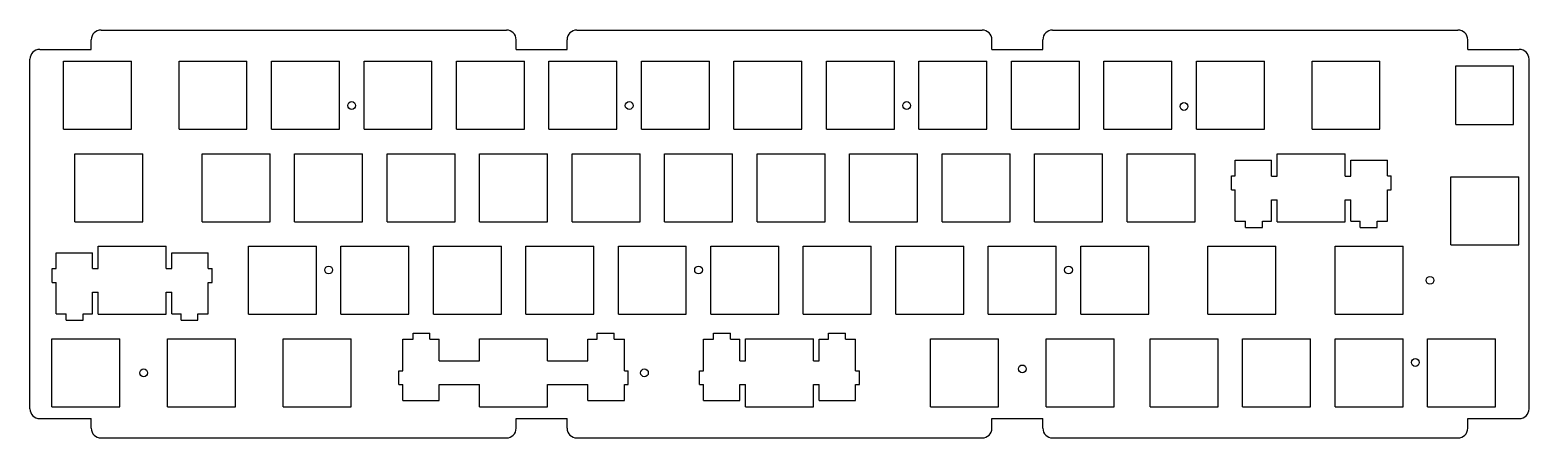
# Model space of a CAD drawing. Header units: metres. Extents: x -2 to 307, y -83 to 1.
import ezdxf

# ---------------------------------------------------------------- set-up
doc = ezdxf.new("R2010")
doc.units = ezdxf.units.M

msp = doc.modelspace()

# ---------------------------------------------------------------- linework, layer by layer
at = {"layer": 'plate'}
for p, q in [((12.506, 1.35), (96.006, 1.35)), ((110.506, 1.35), (194.006, 1.35)), ((208.506, 1.35), (292.006, 1.35)), ((-0.125, -2.65), (10.506, -2.65)), ((10.506, -2.65), (10.506, -0.65)), ((98.006, -2.65), (98.006, -0.65)), ((98.006, -2.65), (108.506, -2.65)), ((108.506, -2.65), (108.506, -0.65)), ((196.006, -2.65), (196.006, -0.65)), ((196.006, -2.65), (206.506, -2.65)), ((206.506, -2.65), (206.506, -0.65)), ((294.006, -2.65), (294.006, -0.65)), ((294.006, -2.65), (304.637, -2.65)), ((-2.125, -76.6), (-2.125, -4.65)), ((4.763, -19.05), (4.763, -5.05)), ((4.763, -5.05), (18.762, -5.05)), ((18.762, -19.05), (18.762, -5.05)), ((28.575, -19.05), (28.575, -5.05)), ((28.575, -5.05), (42.575, -5.05)), ((42.575, -19.05), (42.575, -5.05)), ((47.625, -19.05), (47.625, -5.05)), ((47.625, -5.05), (61.625, -5.05)), ((61.625, -19.05), (61.625, -5.05)), ((66.675, -19.05), (66.675, -5.05)), ((66.675, -5.05), (80.675, -5.05)), ((80.675, -19.05), (80.675, -5.05)), ((85.725, -19.05), (85.725, -5.05)), ((85.725, -5.05), (99.725, -5.05)), ((99.725, -19.05), (99.725, -5.05)), ((104.775, -19.05), (104.775, -5.05)), ((104.775, -5.05), (118.775, -5.05)), ((118.775, -19.05), (118.775, -5.05)), ((123.825, -19.05), (123.825, -5.05)), ((123.825, -5.05), (137.825, -5.05)), ((137.825, -19.05), (137.825, -5.05)), ((142.875, -19.05), (142.875, -5.05)), ((142.875, -5.05), (156.875, -5.05)), ((156.875, -19.05), (156.875, -5.05)), ((161.925, -19.05), (161.925, -5.05)), ((161.925, -5.05), (175.925, -5.05)), ((175.925, -19.05), (175.925, -5.05)), ((180.975, -19.05), (180.975, -5.05)), ((180.975, -5.05), (194.975, -5.05)), ((194.975, -19.05), (194.975, -5.05)), ((200.025, -19.05), (200.025, -5.05)), ((200.025, -5.05), (214.025, -5.05)), ((214.025, -19.05), (214.025, -5.05)), ((219.075, -19.05), (219.075, -5.05)), ((219.075, -5.05), (233.075, -5.05)), ((233.075, -19.05), (233.075, -5.05)), ((238.125, -19.05), (238.125, -5.05)), ((238.125, -5.05), (252.125, -5.05)), ((252.125, -19.05), (252.125, -5.05)), ((261.938, -19.05), (261.938, -5.05)), ((261.938, -5.05), (275.938, -5.05)), ((275.938, -19.05), (275.938, -5.05)), ((291.562, -18.1), (291.562, -6)), ((291.562, -6), (303.462, -6)), ((303.462, -18.1), (303.462, -6)), ((306.637, -76.6), (306.637, -4.65)), ((291.562, -18.1), (303.462, -18.1)), ((4.763, -19.05), (18.762, -19.05)), ((28.575, -19.05), (42.575, -19.05)), ((47.625, -19.05), (61.625, -19.05)), ((66.675, -19.05), (80.675, -19.05)), ((85.725, -19.05), (99.725, -19.05)), ((104.775, -19.05), (118.775, -19.05)), ((123.825, -19.05), (137.825, -19.05)), ((142.875, -19.05), (156.875, -19.05)), ((161.925, -19.05), (175.925, -19.05)), ((180.975, -19.05), (194.975, -19.05)), ((200.025, -19.05), (214.025, -19.05)), ((219.075, -19.05), (233.075, -19.05)), ((238.125, -19.05), (252.125, -19.05)), ((261.938, -19.05), (275.938, -19.05)), ((7.144, -38.1), (7.144, -24.1)), ((7.144, -24.1), (21.144, -24.1)), ((21.144, -38.1), (21.144, -24.1)), ((33.337, -38.1), (33.337, -24.1)), ((33.337, -24.1), (47.337, -24.1)), ((47.337, -38.1), (47.337, -24.1)), ((52.388, -38.1), (52.388, -24.1)), ((52.388, -24.1), (66.388, -24.1)), ((66.388, -38.1), (66.388, -24.1)), ((71.438, -38.1), (71.438, -24.1)), ((71.438, -24.1), (85.438, -24.1)), ((85.438, -38.1), (85.438, -24.1)), ((90.487, -38.1), (90.487, -24.1)), ((90.487, -24.1), (104.487, -24.1)), ((104.487, -38.1), (104.487, -24.1)), ((109.537, -38.1), (109.537, -24.1)), ((109.537, -24.1), (123.537, -24.1)), ((123.537, -38.1), (123.537, -24.1)), ((128.588, -38.1), (128.588, -24.1)), ((128.588, -24.1), (142.588, -24.1)), ((142.588, -38.1), (142.588, -24.1)), ((147.637, -38.1), (147.637, -24.1)), ((147.637, -24.1), (161.638, -24.1)), ((161.638, -38.1), (161.638, -24.1)), ((166.688, -38.1), (166.688, -24.1)), ((166.688, -24.1), (180.688, -24.1)), ((180.688, -38.1), (180.688, -24.1)), ((185.738, -38.1), (185.738, -24.1)), ((185.738, -24.1), (199.738, -24.1)), ((199.738, -38.1), (199.738, -24.1)), ((204.787, -38.1), (204.787, -24.1)), ((204.787, -24.1), (218.787, -24.1)), ((218.787, -38.1), (218.787, -24.1)), ((223.838, -38.1), (223.838, -24.1)), ((223.838, -24.1), (237.838, -24.1)), ((237.838, -38.1), (237.838, -24.1)), ((254.794, -28.704), (254.794, -24.1)), ((254.794, -24.1), (268.794, -24.1)), ((268.794, -28.704), (268.794, -24.1)), ((246.126, -28.688), (246.126, -25.433)), ((246.126, -25.433), (253.619, -25.433)), ((253.619, -28.704), (253.619, -25.433)), ((269.969, -28.704), (269.969, -25.433)), ((269.969, -25.433), (277.462, -25.433)), ((277.462, -28.688), (277.462, -25.433)), ((245.332, -31.545), (245.332, -28.688)), ((245.332, -28.688), (246.126, -28.688)), ((253.619, -28.704), (254.794, -28.704)), ((268.794, -28.704), (269.969, -28.704)), ((277.462, -28.688), (278.255, -28.688)), ((278.255, -31.545), (278.255, -28.688)), ((290.512, -42.862), (290.512, -28.863)), ((290.512, -28.863), (304.512, -28.863)), ((304.512, -42.862), (304.512, -28.863)), ((245.332, -31.545), (246.126, -31.545)), ((246.126, -38.007), (246.126, -31.545)), ((253.619, -38.007), (253.619, -33.562)), ((253.619, -33.562), (254.794, -33.562)), ((254.794, -38.1), (254.794, -33.562)), ((268.794, -38.1), (268.794, -33.562)), ((268.794, -33.562), (269.969, -33.562)), ((269.969, -38.007), (269.969, -33.562)), ((277.462, -38.007), (277.462, -31.545)), ((277.462, -31.545), (278.255, -31.545)), ((7.144, -38.1), (21.144, -38.1)), ((33.337, -38.1), (47.337, -38.1)), ((52.388, -38.1), (66.388, -38.1)), ((71.438, -38.1), (85.438, -38.1)), ((90.487, -38.1), (104.487, -38.1)), ((109.537, -38.1), (123.537, -38.1)), ((128.588, -38.1), (142.588, -38.1)), ((147.637, -38.1), (161.638, -38.1)), ((166.688, -38.1), (180.688, -38.1)), ((185.738, -38.1), (199.738, -38.1)), ((204.787, -38.1), (218.787, -38.1)), ((223.838, -38.1), (237.838, -38.1)), ((246.126, -38.007), (248.222, -38.007)), ((248.222, -39.276), (248.222, -38.007)), ((248.222, -39.276), (251.714, -39.276)), ((251.714, -39.276), (251.714, -38.007)), ((251.714, -38.007), (253.619, -38.007)), ((254.794, -38.1), (268.794, -38.1)), ((269.969, -38.007), (271.874, -38.007)), ((271.874, -39.276), (271.874, -38.007)), ((271.874, -39.276), (275.366, -39.276)), ((275.366, -39.276), (275.366, -38.007)), ((275.366, -38.007), (277.462, -38.007)), ((11.906, -47.754), (11.906, -43.15)), ((11.906, -43.15), (25.906, -43.15)), ((25.906, -47.754), (25.906, -43.15)), ((42.862, -57.15), (42.862, -43.15)), ((42.862, -43.15), (56.862, -43.15)), ((56.862, -57.15), (56.862, -43.15)), ((61.913, -57.15), (61.913, -43.15)), ((61.913, -43.15), (75.912, -43.15)), ((75.912, -57.15), (75.912, -43.15)), ((80.963, -57.15), (80.963, -43.15)), ((80.963, -43.15), (94.963, -43.15)), ((94.963, -57.15), (94.963, -43.15)), ((100.012, -57.15), (100.012, -43.15)), ((100.012, -43.15), (114.013, -43.15)), ((114.013, -57.15), (114.013, -43.15)), ((119.062, -57.15), (119.062, -43.15)), ((119.062, -43.15), (133.062, -43.15)), ((133.062, -57.15), (133.062, -43.15)), ((138.113, -57.15), (138.113, -43.15)), ((138.113, -43.15), (152.113, -43.15)), ((152.113, -57.15), (152.113, -43.15)), ((157.162, -57.15), (157.162, -43.15)), ((157.162, -43.15), (171.163, -43.15)), ((171.163, -57.15), (171.163, -43.15)), ((176.212, -57.15), (176.212, -43.15)), ((176.212, -43.15), (190.212, -43.15)), ((190.212, -57.15), (190.212, -43.15)), ((195.262, -57.15), (195.262, -43.15)), ((195.262, -43.15), (209.262, -43.15)), ((209.262, -57.15), (209.262, -43.15)), ((214.312, -57.15), (214.312, -43.15)), ((214.312, -43.15), (228.312, -43.15)), ((228.312, -57.15), (228.312, -43.15)), ((240.506, -57.15), (240.506, -43.15)), ((240.506, -43.15), (254.506, -43.15)), ((254.506, -57.15), (254.506, -43.15)), ((266.7, -57.15), (266.7, -43.15)), ((266.7, -43.15), (280.7, -43.15)), ((280.7, -57.15), (280.7, -43.15)), ((290.512, -42.862), (304.512, -42.862)), ((3.239, -47.738), (3.239, -44.483)), ((3.239, -44.483), (10.732, -44.483)), ((10.732, -47.754), (10.732, -44.483)), ((27.081, -47.754), (27.081, -44.483)), ((27.081, -44.483), (34.574, -44.483)), ((34.574, -47.738), (34.574, -44.483)), ((2.445, -50.595), (2.445, -47.738)), ((2.445, -47.738), (3.239, -47.738)), ((10.732, -47.754), (11.906, -47.754)), ((25.906, -47.754), (27.081, -47.754)), ((34.574, -47.738), (35.368, -47.738)), ((35.368, -50.595), (35.368, -47.738)), ((2.445, -50.595), (3.239, -50.595)), ((3.239, -57.056), (3.239, -50.595)), ((34.574, -57.056), (34.574, -50.595)), ((34.574, -50.595), (35.368, -50.595)), ((10.732, -57.056), (10.732, -52.611)), ((10.732, -52.611), (11.906, -52.611)), ((11.906, -57.15), (11.906, -52.611)), ((25.906, -57.15), (25.906, -52.611)), ((25.906, -52.611), (27.081, -52.611)), ((27.081, -57.056), (27.081, -52.611)), ((3.239, -57.056), (5.334, -57.056)), ((5.334, -58.327), (5.334, -57.056)), ((5.334, -58.327), (8.827, -58.327)), ((8.827, -58.327), (8.827, -57.056)), ((8.827, -57.056), (10.732, -57.056)), ((11.906, -57.15), (25.906, -57.15)), ((27.081, -57.056), (28.986, -57.056)), ((28.986, -58.327), (28.986, -57.056)), ((28.986, -58.327), (32.479, -58.327)), ((32.479, -58.327), (32.479, -57.056)), ((32.479, -57.056), (34.574, -57.056)), ((42.862, -57.15), (56.862, -57.15)), ((61.913, -57.15), (75.912, -57.15)), ((80.963, -57.15), (94.963, -57.15)), ((100.012, -57.15), (114.013, -57.15)), ((119.062, -57.15), (133.062, -57.15)), ((138.113, -57.15), (152.113, -57.15)), ((157.162, -57.15), (171.163, -57.15)), ((176.212, -57.15), (190.212, -57.15)), ((195.262, -57.15), (209.262, -57.15)), ((214.312, -57.15), (228.312, -57.15)), ((240.506, -57.15), (254.506, -57.15)), ((266.7, -57.15), (280.7, -57.15)), ((76.772, -62.294), (76.772, -61.023)), ((76.772, -61.023), (80.264, -61.023)), ((80.264, -62.294), (80.264, -61.023)), ((114.711, -62.294), (114.711, -61.023)), ((114.711, -61.023), (118.203, -61.023)), ((118.203, -62.294), (118.203, -61.023)), ((138.684, -62.294), (138.684, -61.023)), ((138.684, -61.023), (142.176, -61.023)), ((142.176, -62.294), (142.176, -61.023)), ((162.336, -62.294), (162.336, -61.023)), ((162.336, -61.023), (165.828, -61.023)), ((165.828, -62.294), (165.828, -61.023)), ((2.381, -76.2), (2.381, -62.2)), ((2.381, -62.2), (16.381, -62.2)), ((16.381, -76.2), (16.381, -62.2)), ((26.194, -76.2), (26.194, -62.2)), ((26.194, -62.2), (40.194, -62.2)), ((40.194, -76.2), (40.194, -62.2)), ((50.006, -76.2), (50.006, -62.2)), ((50.006, -62.2), (64.006, -62.2)), ((64.006, -76.2), (64.006, -62.2)), ((74.676, -68.755), (74.676, -62.294)), ((74.676, -62.294), (76.772, -62.294)), ((80.264, -62.294), (82.169, -62.294)), ((82.169, -66.739), (82.169, -62.294)), ((90.487, -66.739), (90.487, -62.2)), ((90.487, -62.2), (104.487, -62.2)), ((104.487, -66.739), (104.487, -62.2)), ((112.806, -66.739), (112.806, -62.294)), ((112.806, -62.294), (114.711, -62.294)), ((118.203, -62.294), (120.299, -62.294)), ((120.299, -68.755), (120.299, -62.294)), ((136.588, -68.755), (136.588, -62.294)), ((136.588, -62.294), (138.684, -62.294)), ((142.176, -62.294), (144.081, -62.294)), ((144.081, -66.739), (144.081, -62.294)), ((145.256, -66.739), (145.256, -62.2)), ((145.256, -62.2), (159.256, -62.2)), ((159.256, -66.739), (159.256, -62.2)), ((160.431, -66.739), (160.431, -62.294)), ((160.431, -62.294), (162.336, -62.294)), ((165.828, -62.294), (167.924, -62.294)), ((167.924, -68.755), (167.924, -62.294)), ((183.356, -76.2), (183.356, -62.2)), ((183.356, -62.2), (197.356, -62.2)), ((197.356, -76.2), (197.356, -62.2)), ((207.169, -76.2), (207.169, -62.2)), ((207.169, -62.2), (221.169, -62.2)), ((221.169, -76.2), (221.169, -62.2)), ((228.6, -76.2), (228.6, -62.2)), ((228.6, -62.2), (242.6, -62.2)), ((242.6, -76.2), (242.6, -62.2)), ((247.65, -76.2), (247.65, -62.2)), ((247.65, -62.2), (261.65, -62.2)), ((261.65, -76.2), (261.65, -62.2)), ((266.7, -76.2), (266.7, -62.2)), ((266.7, -62.2), (280.7, -62.2)), ((280.7, -76.2), (280.7, -62.2)), ((285.75, -76.2), (285.75, -62.2)), ((285.75, -62.2), (299.75, -62.2)), ((299.75, -76.2), (299.75, -62.2)), ((82.169, -66.739), (90.487, -66.739)), ((104.487, -66.739), (112.806, -66.739)), ((144.081, -66.739), (145.256, -66.739)), ((159.256, -66.739), (160.431, -66.739)), ((73.882, -71.612), (73.882, -68.755)), ((73.882, -68.755), (74.676, -68.755)), ((120.299, -68.755), (121.093, -68.755)), ((121.093, -71.612), (121.093, -68.755)), ((135.794, -71.612), (135.794, -68.755)), ((135.794, -68.755), (136.588, -68.755)), ((167.924, -68.755), (168.718, -68.755)), ((168.718, -71.612), (168.718, -68.755)), ((73.882, -71.612), (74.676, -71.612)), ((74.676, -74.867), (74.676, -71.612)), ((82.169, -74.867), (82.169, -71.596)), ((82.169, -71.596), (90.487, -71.596)), ((90.487, -76.2), (90.487, -71.596)), ((104.487, -76.2), (104.487, -71.596)), ((104.487, -71.596), (112.806, -71.596)), ((112.806, -74.867), (112.806, -71.596)), ((120.299, -74.867), (120.299, -71.612)), ((120.299, -71.612), (121.093, -71.612)), ((135.794, -71.612), (136.588, -71.612)), ((136.588, -74.867), (136.588, -71.612)), ((144.081, -74.867), (144.081, -71.596)), ((144.081, -71.596), (145.256, -71.596)), ((145.256, -76.2), (145.256, -71.596)), ((159.256, -76.2), (159.256, -71.596)), ((159.256, -71.596), (160.431, -71.596)), ((160.431, -74.867), (160.431, -71.596)), ((167.924, -74.867), (167.924, -71.612)), ((167.924, -71.612), (168.718, -71.612)), ((2.381, -76.2), (16.381, -76.2)), ((26.194, -76.2), (40.194, -76.2)), ((50.006, -76.2), (64.006, -76.2)), ((74.676, -74.867), (82.169, -74.867)), ((90.487, -76.2), (104.487, -76.2)), ((112.806, -74.867), (120.299, -74.867)), ((136.588, -74.867), (144.081, -74.867)), ((145.256, -76.2), (159.256, -76.2)), ((160.431, -74.867), (167.924, -74.867)), ((183.356, -76.2), (197.356, -76.2)), ((207.169, -76.2), (221.169, -76.2)), ((228.6, -76.2), (242.6, -76.2)), ((247.65, -76.2), (261.65, -76.2)), ((266.7, -76.2), (280.7, -76.2)), ((285.75, -76.2), (299.75, -76.2)), ((-0.125, -78.6), (10.506, -78.6)), ((10.506, -80.6), (10.506, -78.6)), ((98.006, -80.6), (98.006, -78.6)), ((98.006, -78.6), (108.506, -78.6)), ((108.506, -80.6), (108.506, -78.6)), ((196.006, -80.6), (196.006, -78.6)), ((196.006, -78.6), (206.506, -78.6)), ((206.506, -80.6), (206.506, -78.6)), ((294.006, -80.6), (294.006, -78.6)), ((294.006, -78.6), (304.637, -78.6)), ((12.506, -82.6), (96.006, -82.6)), ((110.506, -82.6), (194.006, -82.6)), ((208.506, -82.6), (292.006, -82.6))]:
    msp.add_line(p, q, dxfattribs=at)
for centre, start, end in [((12.506, -0.65), 90, 180), ((96.006, -0.65), 0, 90), ((110.506, -0.65), 90, 180), ((194.006, -0.65), 0, 90), ((208.506, -0.65), 90, 180), ((292.006, -0.65), 0, 90), ((-0.125, -4.65), 90, 180), ((304.637, -4.65), 0, 90), ((-0.125, -76.6), 180, -90), ((304.637, -76.6), -90, 0), ((12.506, -80.6), 180, -90), ((96.006, -80.6), -90, 0), ((110.506, -80.6), 180, -90), ((194.006, -80.6), -90, 0), ((208.506, -80.6), 180, -90), ((292.006, -80.6), -90, 0)]:
    msp.add_arc(centre, 2, start, end, dxfattribs=at)
at = {"layer": 'tap_M2'}
for centre in [(64.147, -14.191), (121.297, -14.191), (178.447, -14.191), (235.557, -14.383), (59.387, -48.022), (135.587, -48.022), (211.787, -48.022), (286.237, -50.151), (202.267, -68.381), (283.227, -67.061), (21.287, -69.201), (124.437, -69.201)]:
    msp.add_circle(centre, 0.8, dxfattribs=at)

doc.saveas('drawing.dxf')
